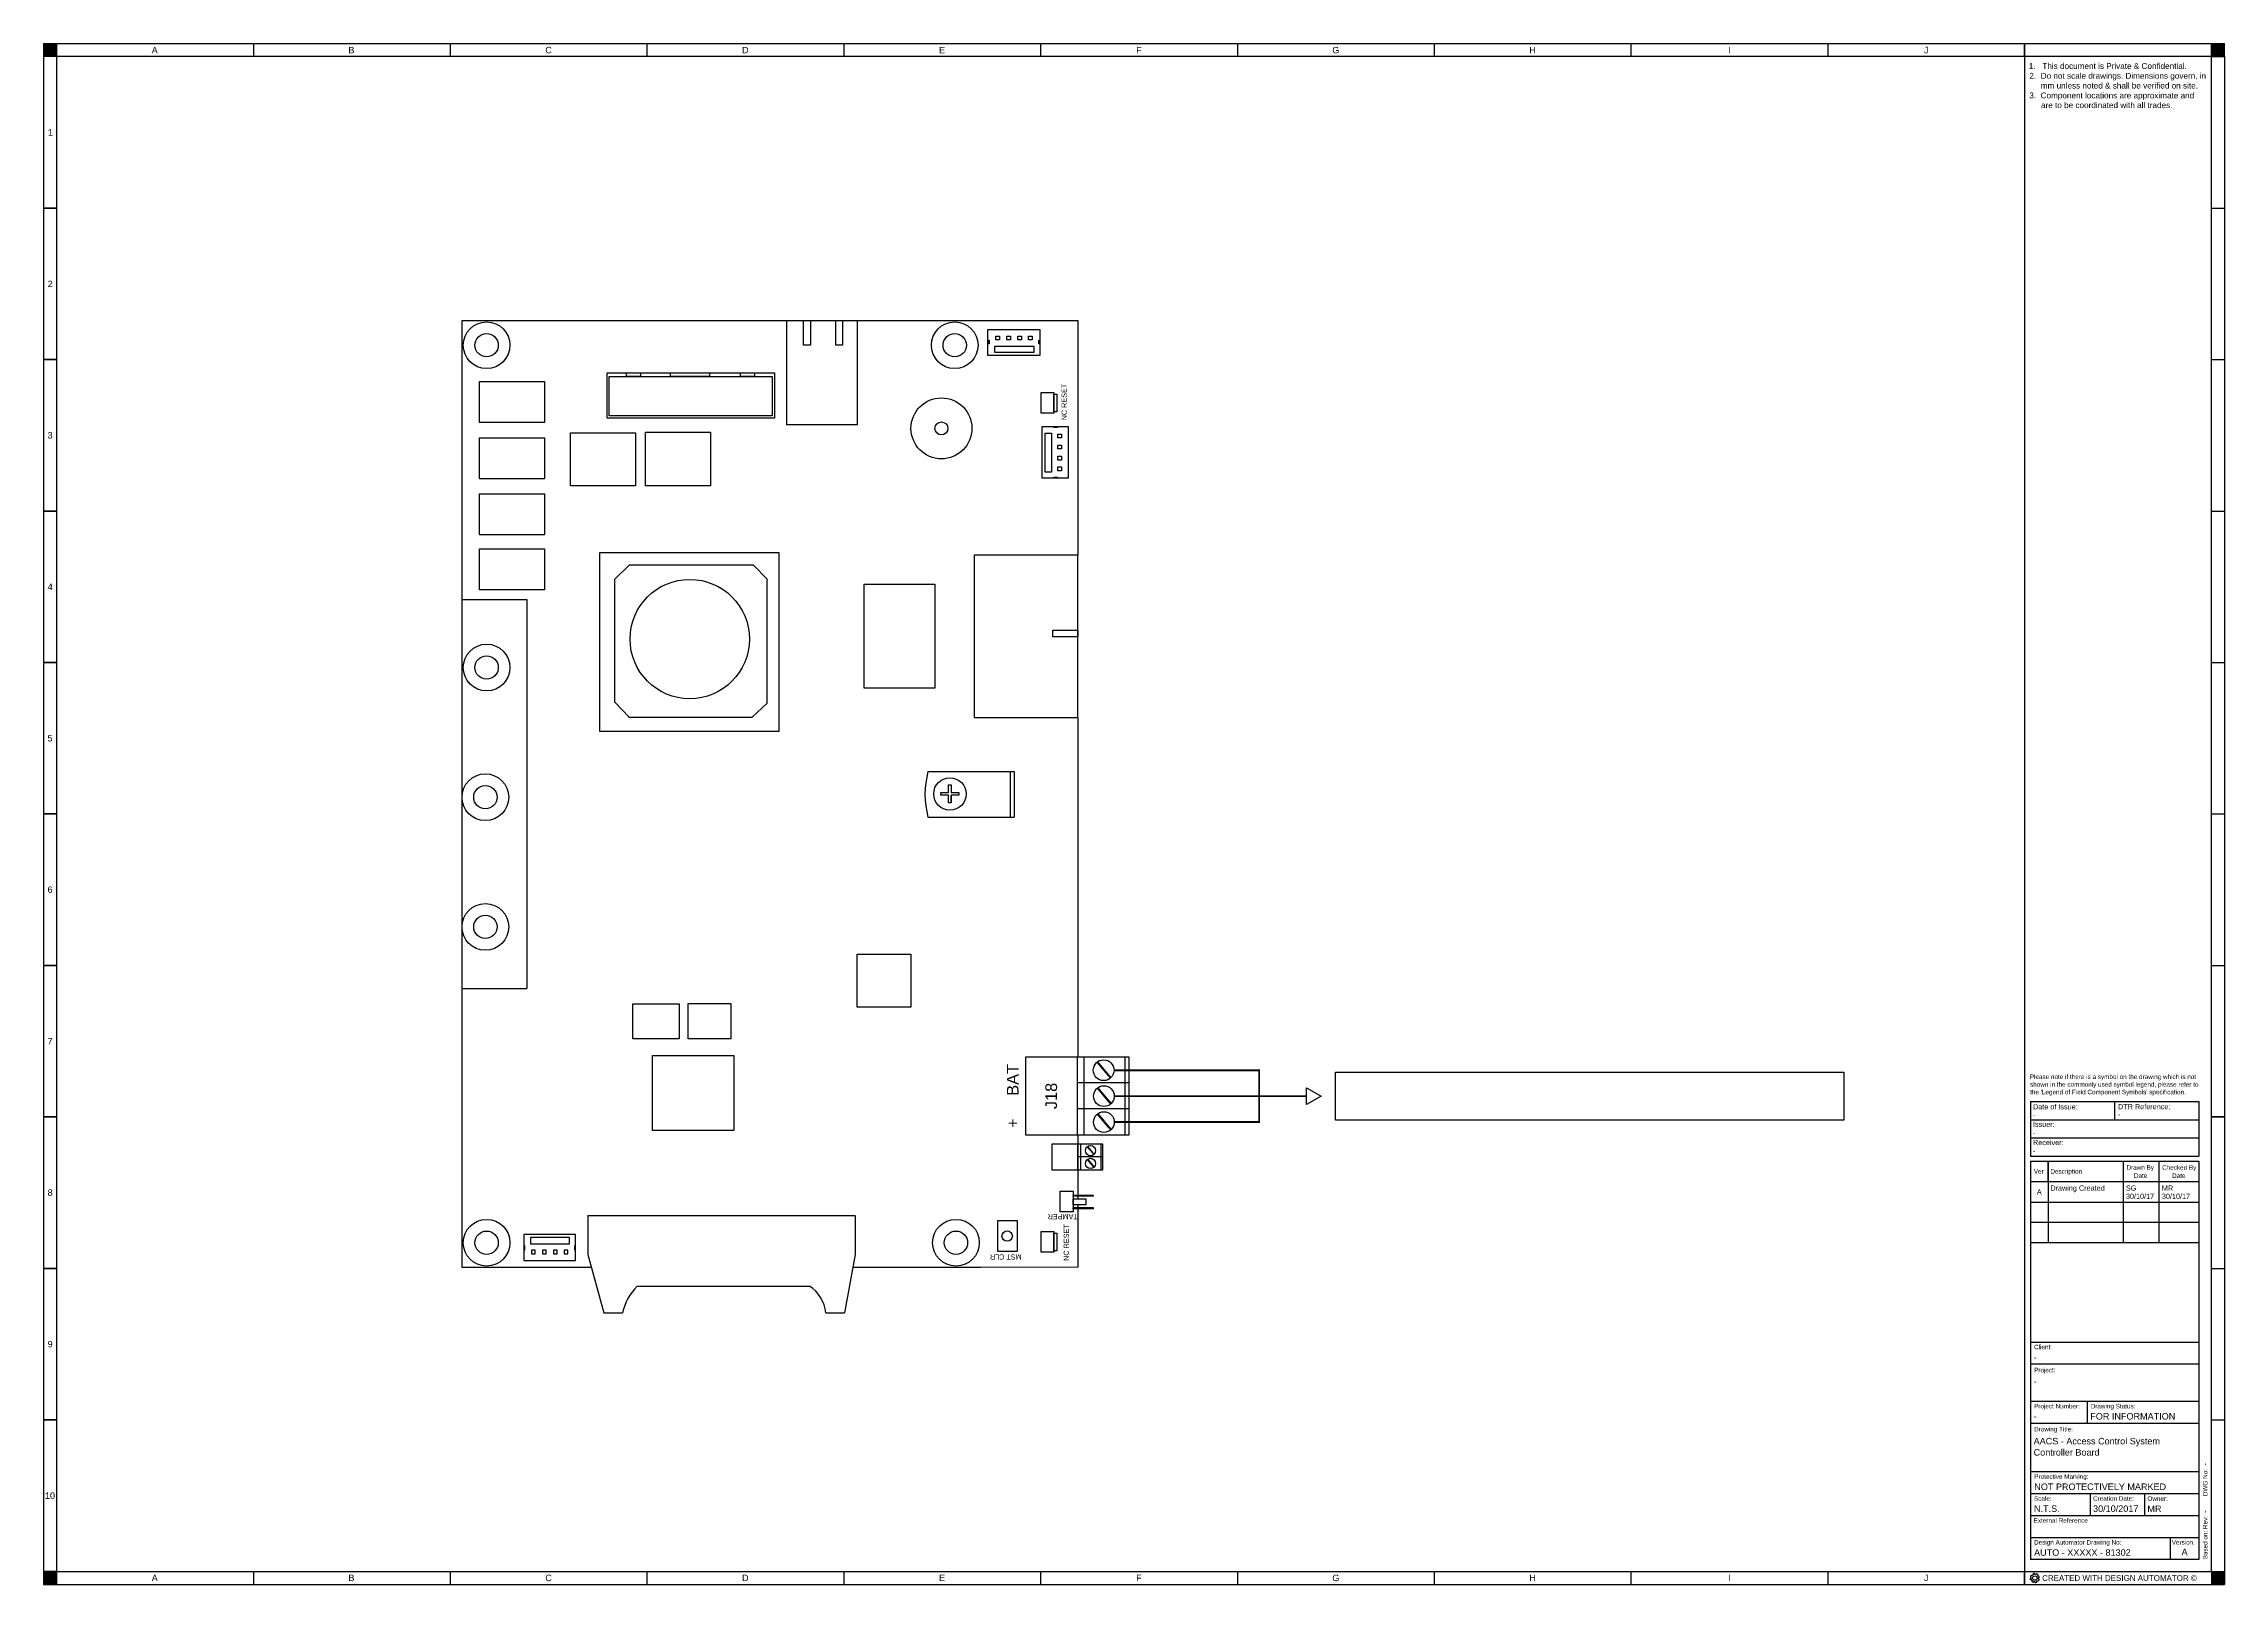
# Paper-space layout 'A1' of a CAD drawing. Header units: millimetres. Extents: x 0 to 841, y 0 to 594.
# The model-space entities are those that its viewports show. They can reach past a viewport. Long polylines and large blocks are cut down to what shows.
import ezdxf
from ezdxf.enums import TextEntityAlignment as Align

# ---------------------------------------------------------------- set-up
doc = ezdxf.new("R2010")
doc.units = ezdxf.units.MM
doc.header["$LTSCALE"] = 12.5
doc.header["$MEASUREMENT"] = 0
doc.linetypes.add('HIDDEN', pattern=[0.375, 0.25, -0.125])
doc.layers.add('QCIC - VPort', color=6, linetype='Continuous')
doc.layers.get('QCIC - VPort').freeze()
doc.styles.add('QCIC', font='arial.ttf', dxfattribs={"height": 2.25})
doc.styles.get("Standard").update_dxf_attribs({"font": 'arial.ttf'})

# ---------------------------------------------------------------- blocks, each defined once
blk = doc.blocks.new('AUTO - XXXXX - 00000a - MASTER SHEET A1 - 2017 v1 - UK')
h = blk.add_hatch(color=7)
h.dxf.hatch_style = 1
h.paths.add_polyline_path([(5, 594), (0, 594), (0, 589), (5, 589)])
h = blk.add_hatch(color=7)
h.dxf.hatch_style = 1
h.paths.add_polyline_path([(841, 594), (836, 594), (836, 589), (841, 589)])
h = blk.add_hatch(color=7)
h.dxf.hatch_style = 1
h.paths.add_polyline_path([(5, 5), (0, 5), (0, 0), (5, 0)])
h = blk.add_hatch(color=7)
h.dxf.hatch_style = 1
h.paths.add_polyline_path([(841, 5), (836, 5), (836, 0), (841, 0)])
for p, q in [((0, 594), (841, 594)), ((0, 594), (0, 0)), ((5, 589), (0, 589)), ((5, 594), (5, 589)), ((836, 589), (5, 589)), ((5, 589), (5, 5)), ((80.89, 594), (80.89, 589)), ((156.79, 594), (156.79, 589)), ((232.68, 594), (232.68, 589)), ((308.58, 594), (308.58, 589)), ((384.47, 594), (384.47, 589)), ((460.37, 594), (460.37, 589)), ((536.26, 594), (536.26, 589)), ((612.16, 594), (612.16, 589)), ((688.05, 594), (688.05, 589)), ((763.94, 589), (763.94, 594)), ((763.94, 594), (763.94, 589)), ((763.94, 589), (763.94, 5)), ((836, 589), (836, 594)), ((836, 5), (836, 589)), ((836, 589), (841, 589)), ((841, 589), (836, 589)), ((836, 589), (841, 589)), ((841, 589), (841, 594)), ((841, 589), (841, 0)), ((0, 530.6), (5, 530.6)), ((5, 530.6), (0, 530.6)), ((836, 530.6), (841, 530.6)), ((0, 472.2), (5, 472.2)), ((5, 472.2), (0, 472.2)), ((836, 472.2), (841, 472.2)), ((0, 413.8), (5, 413.8)), ((5, 413.8), (0, 413.8)), ((836, 413.8), (841, 413.8)), ((0, 355.4), (5, 355.4)), ((5, 355.4), (0, 355.4)), ((836, 355.4), (841, 355.4)), ((0, 297), (5, 297)), ((5, 297), (0, 297)), ((836, 297), (841, 297)), ((0, 238.6), (5, 238.6)), ((5, 238.6), (0, 238.6)), ((836, 238.6), (841, 238.6)), ((766.19, 186.11), (831.13, 186.11)), ((766.19, 186.11), (766.19, 165.11)), ((798.66, 186.11), (798.66, 179.11)), ((831.2, 186.11), (831.2, 165.11)), ((0, 180.2), (5, 180.2)), ((5, 180.2), (0, 180.2)), ((766.19, 179.11), (831.2, 179.11)), ((836, 180.2), (841, 180.2)), ((766.19, 172.11), (831.2, 172.11)), ((766.19, 165.11), (831.2, 165.11)), ((766.19, 163.18), (831.2, 163.18)), ((766.19, 163.18), (766.19, 9.65)), ((773.02, 155.48), (773.02, 163.18)), ((773.02, 163.18), (773.02, 131.81)), ((802, 163.18), (802, 131.81)), ((815.69, 163.18), (815.69, 131.81)), ((831.2, 163.18), (831.2, 131.81)), ((831.2, 155.18), (766.19, 155.18)), ((773.02, 155.18), (773.02, 131.81)), ((831.2, 154.82), (831.2, 9.65)), ((766.19, 147.39), (831.2, 147.39)), ((766.19, 139.6), (831.2, 139.6)), ((766.19, 131.81), (831.2, 131.81)), ((0, 121.8), (5, 121.8)), ((5, 121.8), (0, 121.8)), ((836, 121.8), (841, 121.8)), ((766.19, 93.42), (831.2, 93.42)), ((766.19, 84.96), (831.11, 84.96)), ((766.19, 70.61), (831.2, 70.61)), ((788.12, 70.61), (788.12, 62.15)), ((0, 63.4), (5, 63.4)), ((5, 63.4), (0, 63.4)), ((766.19, 62.15), (831.11, 62.15)), ((836, 63.4), (841, 63.4)), ((766.19, 43.46), (831.2, 43.46)), ((766.19, 35.01), (831.11, 35.01)), ((789.26, 35.01), (789.26, 26.55)), ((810.34, 26.55), (810.34, 35.01)), ((766.19, 26.55), (831.11, 26.55)), ((766.3, 26.55), (831.11, 26.55)), ((766.19, 18.1), (831.2, 18.1)), ((820.11, 18.1), (820.11, 9.65)), ((831.2, 9.65), (766.19, 9.65)), ((0, 5), (5, 5)), ((5, 5), (0, 5)), ((5, 5), (836, 5)), ((5, 5), (763.94, 5)), ((5, 5), (763.94, 5)), ((5, 5), (5, 0)), ((5, 5), (763.94, 5)), ((5, 5), (763.94, 5)), ((5, 5), (763.94, 5)), ((5, 5), (763.94, 5)), ((5, 5), (763.94, 5)), ((5, 5), (763.94, 5)), ((5, 5), (763.94, 5)), ((5, 5), (763.94, 5)), ((5, 5), (763.94, 5)), ((5, 5), (763.94, 5)), ((5, 5), (763.94, 5)), ((5, 5), (763.94, 5)), ((5, 5), (763.94, 5)), ((5, 5), (763.94, 5)), ((5, 5), (763.94, 5)), ((5, 5), (763.94, 5)), ((5, 5), (763.94, 5)), ((5, 5), (763.94, 5)), ((5, 5), (763.94, 5)), ((5, 5), (763.94, 5)), ((80.89, 5), (80.89, 0)), ((156.79, 5), (156.79, 0)), ((232.68, 5), (232.68, 0)), ((308.58, 5), (308.58, 0)), ((384.47, 5), (384.47, 0)), ((460.37, 5), (460.37, 0)), ((536.26, 5), (536.26, 0)), ((612.16, 5), (612.16, 0)), ((688.05, 5), (688.05, 0)), ((763.94, 0), (763.94, 5)), ((763.94, 5), (763.94, 0)), ((836, 5), (841, 5)), ((836, 5), (836, 0)), ((0, 0), (841, 0)), ((5, 0), (763.94, 0)), ((5, 0), (763.94, 0)), ((5, 0), (763.94, 0)), ((5, 0), (763.94, 0)), ((5, 0), (763.94, 0)), ((5, 0), (763.94, 0)), ((5, 0), (763.94, 0)), ((5, 0), (763.94, 0)), ((5, 0), (763.94, 0)), ((5, 0), (763.94, 0)), ((5, 0), (763.94, 0)), ((5, 0), (763.94, 0)), ((5, 0), (763.94, 0)), ((5, 0), (763.94, 0)), ((5, 0), (763.94, 0)), ((5, 0), (763.94, 0)), ((5, 0), (763.94, 0)), ((5, 0), (763.94, 0)), ((5, 0), (763.94, 0)), ((5, 0), (763.94, 0)), ((5, 0), (763.94, 0)), ((5, 0), (763.94, 0))]:
    blk.add_line(p, q)
blk.add_lwpolyline([(836, 238.6), (841, 238.6), (841, 180.2), (836, 180.2)], close=True)
blk.add_lwpolyline([(836, 238.6), (841, 238.6), (841, 180.2), (836, 180.2)], close=True)
for points in [[(766.85, 1.52, -0.042115), (766.7, 1.71, 0.326671), (766.6, 1.75), (766.44, 1.71, -0.373116), (766.29, 1.79, -0.070637), (766.17, 2.26, -0.362092), (766.26, 2.4), (766.43, 2.45, 0.314673), (766.5, 2.54)], [(766.5, 2.54, -0.043617), (766.54, 2.78, 0.319974), (766.49, 2.88), (766.35, 2.97, -0.366951), (766.3, 3.13, -0.070608), (766.56, 3.55, -0.366435), (766.72, 3.58), (766.87, 3.49, 0.319412), (766.98, 3.51)], [(766.85, 1.52, -0.30945), (766.86, 1.42), (766.77, 1.26, 0.357324), (766.81, 1.09, 0.073567), (767.25, 0.84, 0.380425), (767.41, 0.89), (767.49, 1.03, -0.334571), (767.59, 1.08, 0.041825), (767.82, 1.05)], [(768.22, 3.81, 0.040485), (768, 3.84, -0.319948), (767.92, 3.91), (767.87, 4.08, 0.366927), (767.73, 4.18, 0.072823), (767.24, 4.06, 0.374757), (767.17, 3.9), (767.21, 3.74, -0.328449), (767.16, 3.64, 0.041159), (766.98, 3.51)], [(767.82, 1.05, -0.319655), (767.91, 0.98), (767.95, 0.82, 0.366658), (768.1, 0.72, 0.071735), (768.58, 0.85, 0.369155), (768.65, 1), (768.61, 1.16, -0.322372), (768.65, 1.27, 0.037788), (768.82, 1.39)], [(769, 3.79, 0.071697), (768.57, 4.04, 0.373432), (768.41, 3.99), (768.33, 3.85, -0.327013), (768.22, 3.81)], [(768.82, 1.39, -0.321633), (768.93, 1.4), (769.08, 1.32, 0.368475), (769.24, 1.35, 0.074534), (769.51, 1.79, 0.373891), (769.45, 1.96), (769.31, 2.04, -0.327511), (769.26, 2.14, 0.038117), (769.29, 2.35)], [(769, 3.79, -0.354356), (769.03, 3.63), (768.95, 3.46, 0.306187), (768.96, 3.36)], [(769.29, 2.35, -0.336295), (769.37, 2.44), (769.52, 2.47, 0.382025), (769.63, 2.61, 0.07377), (769.5, 3.1, 0.375666), (769.35, 3.18), (769.19, 3.14, -0.329432), (769.09, 3.18, 0.039167), (768.96, 3.36)]]:
    blk.add_lwpolyline(points, format="xyb")
blk.add_circle((767.9, 2.45), 0.843)
at = {"style": 'QCIC'}
for s, height, p in [('A', 2.5, (41.69, 590.25)), ('B', 2.5, (117.54, 590.25)), ('C', 2.5, (193.48, 590.25)), ('D', 2.5, (269.33, 590.25)), ('E', 2.5, (345.32, 590.25)), ('F', 2.5, (421.31, 590.25)), ('G', 2.5, (496.98, 590.25)), ('H', 2.5, (572.95, 590.25)), ('I', 2.5, (649.61, 590.25)), ('J', 2.5, (725.14, 590.27)), ('1.   This document is Private & Confidential.', 2.25, (765.56, 584.24)), ('2.  Do not scale drawings. Dimensions govern, in', 2.25, (765.81, 580.48)), ('3.  Component locations are approximate and', 2.25, (765.77, 572.9)), ('mm unless noted & shall be verified on site.', 2.25, (770.19, 576.69)), ('are to be coordinated with all trades.', 2.25, (770.29, 569.15)), ('1', 2.5, (1.67, 558.54)), ('2', 2.5, (1.57, 500.14)), ('3', 2.5, (1.54, 441.77)), ('4', 2.5, (1.54, 383.34)), ('5', 2.5, (1.5, 324.97)), ('6', 2.5, (1.52, 266.57)), ('7', 2.5, (1.53, 208.15)), ('shown in the commonly used symbol legend, please refer to', 1.7503, (766.06, 191.88)), ('Please note if there is a symbol on the drawing which is not', 1.7503, (765.95, 194.83)), ("the 'Legend of Field Component Symbols' specification.", 1.7503, (766.1, 188.94)), ('Ver', 1.75, (767.52, 158.35)), ('Description', 1.75, (773.89, 158.35)), ('Drawn By', 1.75, (803.25, 159.87)), ('Checked By', 1.75, (817, 159.86)), ('8', 2.5, (1.54, 149.77)), ('Date', 1.75, (806.12, 156.7)), ('Date', 1.75, (820.84, 156.69)), ('9', 2.5, (1.55, 91.37)), ('Client:', 1.75, (767.61, 90.64)), ('Project:', 1.75, (767.61, 81.76)), ('Project Number:', 1.75, (767.61, 67.83)), ('Drawing Status:', 1.75, (789.44, 67.83)), ('Drawing Title:', 1.75, (767.61, 58.95)), ('Protective Marking:', 1.75, (767.69, 40.69)), ('10', 2.5, (0.51, 32.97)), ('Scale:', 1.75, (767.58, 32.23)), ('Creation Date:', 1.75, (790.36, 32.23)), ('Owner:', 1.75, (811.32, 32.2)), ('External Reference', 1.75, (767.44, 23.78)), ('Design Automator Drawing No:', 1.75, (767.61, 15.33)), ('Version:', 1.75, (820.71, 15.33)), ('A', 2.5, (41.69, 1.25)), ('B', 2.5, (117.54, 1.25)), ('C', 2.5, (193.48, 1.25)), ('D', 2.5, (269.33, 1.25)), ('E', 2.5, (345.32, 1.25)), ('F', 2.5, (421.31, 1.25)), ('G', 2.5, (496.98, 1.25)), ('H', 2.5, (572.95, 1.25)), ('I', 2.5, (649.61, 1.25)), ('J', 2.5, (725.14, 1.27)), ('CREATED WITH DESIGN AUTOMATOR ©', 2.2, (770.72, 1.36))]:
    blk.add_text(s, height=height, dxfattribs=at).set_placement(p)
for s, p in [('DWG No:', (834.48, 34.01)), ('Based on: Rev:', (834.48, 9.65))]:
    blk.add_text(s, height=1.75, rotation=90, dxfattribs=at).set_placement(p)
for tag, p, height in [('DESLINE1', (767.19, 183.13), 2), ('DESLINE2', (799.99, 183.18), 2), ('DATE', (767.19, 180.13), 2), ('DESLINE3', (767.19, 176.38), 2), ('DTR', (799.99, 180.16), 2), ('DESLINE4', (767.19, 169.35), 2), ('RECEIVER', (767.19, 166.21), 2), ('ISSUER', (767.19, 173.18), 2), ('DESCRIPTION11', (773.89, 151.79), 2), ('DW1', (803.04, 151.79), 2), ('CK1', (816.9, 151.79), 2), ('DESCRIPTION12', (773.89, 148.61), 2), ('DESCRIPTION21', (773.89, 144.08), 2), ('DESCRIPTION22', (773.89, 141.01), 2), ('DATE1', (803.04, 148.62), 2), ('DW2', (803.04, 144.08), 2), ('CK2', (816.9, 144.08), 2), ('DATE4', (816.9, 148.62), 2), ('DESCRIPTION31', (773.89, 136.26), 2), ('DESCRIPTION32', (773.89, 133.04), 2), ('DATE2', (803.04, 140.91), 2), ('DW3', (803.04, 136.27), 2), ('DATE3', (803.04, 133.1), 2), ('CK3', (816.9, 136.27), 2), ('DATE5', (816.9, 140.91), 2), ('DATE6', (816.9, 133.1), 2), ('CLIENT', (767.44, 86.35), 2.5), ('PROJECT1', (767.44, 77.04), 2.5), ('PROJECT2', (767.44, 72.72), 2.5), ('PRO.NO', (767.44, 63.54), 2.5), ('STATUS', (789.28, 63.54), 2.5), ('DRAWINGTITLE1', (767.44, 53.97), 2.5), ('DRAWINGTITLE2', (767.44, 49.65), 2.5), ('DRAWINGTITLE3', (767.44, 45.33), 2.5), ('PROTECTIVE.MARKING', (767.69, 36.39), 2.5), ('SCALE', (767.58, 27.94), 2.5), ('XX_XX_XX', (790.36, 27.94), 2.5), ('XXX', (811.32, 27.9), 2.5), ('EXTERNAL_REF', (767.61, 19.48), 2.2), ('DWGNO', (767.61, 11.03), 2.5)]:
    blk.add_attdef(tag, p, '', height=height, dxfattribs=at)
for tag, height, p in [('V1', 2, (769.61, 151.29)), ('V2', 2, (769.61, 143.58)), ('V3', 2, (769.61, 135.77)), ('CHKS1', 2, (771.7, 7.45)), ('CHKS2', 2, (783.01, 7.45)), ('CHKS3', 2, (794.32, 7.45)), ('CHKS4', 2, (805.63, 7.45)), ('CHKS5', 2, (816.93, 7.45)), ('A', 2.5, (825.65, 12.49))]:
    blk.add_attdef(tag, text='', height=height, dxfattribs=at).set_placement(p, align=Align.MIDDLE_CENTER)
for tag, p in [('ARCHREF', (834.51, 45.8)), ('A01', (834.51, 27.56))]:
    blk.add_attdef(tag, p, '', height=2, rotation=90, dxfattribs=at)
blk = doc.blocks.new('Controller Board')
for p, q in [((5394, 5605), (5394, 42105)), ((5394, 42105), (21881, 42105)), ((17923, 42105), (20638, 42105)), ((17923, 38089), (17923, 42105)), ((18566, 41151), (18566, 42105)), ((18566, 42105), (18827, 42105)), ((18827, 42105), (18827, 41151)), ((19809, 41151), (19809, 42105)), ((19809, 42105), (20071, 42105)), ((20071, 42105), (20071, 41151)), ((20638, 42105), (20638, 38089)), ((21881, 42105), (29144, 42105)), ((29144, 42105), (29144, 33065)), ((25677, 40760), (25677, 41760)), ((25677, 41760), (27677, 41760)), ((25680, 41203), (25680, 41348)), ((25680, 41348), (25723, 41348)), ((25723, 41348), (25723, 41203)), ((25978, 41360), (25978, 41505)), ((25978, 41505), (26120, 41505)), ((26120, 41360), (25978, 41360)), ((26120, 41505), (26120, 41360)), ((26401, 41360), (26401, 41505)), ((26401, 41505), (26544, 41505)), ((26544, 41360), (26401, 41360)), ((26544, 41505), (26544, 41360)), ((26832, 41360), (26832, 41505)), ((26832, 41505), (26974, 41505)), ((26974, 41360), (26832, 41360)), ((26974, 41505), (26974, 41360)), ((27243, 41360), (27243, 41505)), ((27243, 41505), (27386, 41505)), ((27386, 41360), (27243, 41360)), ((27386, 41505), (27386, 41360)), ((27633, 41203), (27633, 41348)), ((27633, 41348), (27677, 41348)), ((27677, 41760), (27677, 40760)), ((27677, 41348), (27677, 41203)), ((18827, 41151), (18566, 41151)), ((20071, 41151), (19809, 41151)), ((27677, 40760), (25677, 40760)), ((25723, 41203), (25680, 41203)), ((25943, 40872), (25943, 41122)), ((25943, 41122), (27443, 41122)), ((27443, 40872), (25943, 40872)), ((27443, 41122), (27443, 40872)), ((27677, 41203), (27633, 41203)), ((6066, 39757), (8569, 39757)), ((6066, 38176), (6066, 39757)), ((8569, 39757), (8569, 38176)), ((10993, 40091), (17443, 40091)), ((10993, 38341), (10993, 40091)), ((10993, 40091), (17443, 40091)), ((10993, 38341), (10993, 40091)), ((10993, 40091), (17443, 40091)), ((10993, 38341), (10993, 40091)), ((11063, 39949), (17359, 39949)), ((11063, 38432), (11063, 39949)), ((11738, 39949), (11738, 40091)), ((11738, 40091), (12281, 40091)), ((12281, 39949), (11738, 39949)), ((12281, 40091), (12281, 39949)), ((13437, 39949), (13437, 40091)), ((13437, 40091), (14937, 40091)), ((14937, 39949), (13437, 39949)), ((14937, 40091), (14937, 39949)), ((16135, 39949), (16135, 40091)), ((16135, 40091), (16679, 40091)), ((16679, 39949), (16135, 39949)), ((16679, 40091), (16679, 39949)), ((17359, 39949), (17359, 38432)), ((17443, 40091), (17443, 38341)), ((17443, 40091), (17443, 38341)), ((17443, 40091), (17443, 38341)), ((27723, 39330), (28223, 39330)), ((27723, 38530), (27723, 39330)), ((28223, 39330), (28223, 38530)), ((28223, 39268), (28335, 39268)), ((28223, 38584), (28223, 39268)), ((28335, 39268), (28335, 38584)), ((8569, 38176), (6066, 38176)), ((17443, 38341), (10993, 38341)), ((17443, 38341), (10993, 38341)), ((17443, 38341), (10993, 38341)), ((17359, 38432), (11063, 38432)), ((20638, 38089), (17923, 38089)), ((28223, 38530), (27723, 38530)), ((27769, 36027), (27769, 38027)), ((27769, 38027), (28769, 38027)), ((28213, 38024), (28358, 38024)), ((28213, 37981), (28213, 38024)), ((28358, 37981), (28213, 37981)), ((28335, 38584), (28223, 38584)), ((28358, 38024), (28358, 37981)), ((28769, 38027), (28769, 36027)), ((6066, 37579), (8569, 37579)), ((6066, 35998), (6066, 37579)), ((8569, 37579), (8569, 35998)), ((9576, 37783), (12080, 37783)), ((9576, 35739), (9576, 37783)), ((12080, 37783), (12080, 35739)), ((12471, 37804), (14975, 37804)), ((12471, 35739), (12471, 37804)), ((14975, 37804), (14975, 35739)), ((27881, 37761), (28131, 37761)), ((27881, 36261), (27881, 37761)), ((28131, 37761), (28131, 36261)), ((28370, 37726), (28515, 37726)), ((28370, 37584), (28370, 37726)), ((28515, 37584), (28370, 37584)), ((28370, 37303), (28515, 37303)), ((28370, 37160), (28370, 37303)), ((28515, 37160), (28370, 37160)), ((28515, 37726), (28515, 37584)), ((28515, 37303), (28515, 37160)), ((28131, 36261), (27881, 36261)), ((28370, 36872), (28515, 36872)), ((28370, 36730), (28370, 36872)), ((28515, 36730), (28370, 36730)), ((28370, 36461), (28515, 36461)), ((28370, 36318), (28370, 36461)), ((28515, 36318), (28370, 36318)), ((28515, 36872), (28515, 36730)), ((28515, 36461), (28515, 36318)), ((8569, 35998), (6066, 35998)), ((6066, 35428), (8569, 35428)), ((6066, 33847), (6066, 35428)), ((8569, 35428), (8569, 33847)), ((12080, 35739), (9576, 35739)), ((14975, 35739), (12471, 35739)), ((28769, 36027), (27769, 36027)), ((28213, 36071), (28358, 36071)), ((28213, 36027), (28213, 36071)), ((28358, 36027), (28213, 36027)), ((28358, 36071), (28358, 36027)), ((8569, 33847), (6066, 33847)), ((6066, 33304), (8569, 33304)), ((6066, 31724), (6066, 33304)), ((8569, 33304), (8569, 31724)), ((10714, 33163), (17614, 33163)), ((10714, 26263), (10714, 33163)), ((17614, 33163), (17614, 26263)), ((29144, 33065), (25144, 33065)), ((25144, 33065), (25144, 26805)), ((29144, 26805), (29144, 33065)), ((11292, 32142), (11851, 32692)), ((11292, 27391), (11292, 32142)), ((11851, 32692), (16625, 32692)), ((17172, 32117), (16625, 32692)), ((17168, 27361), (17168, 32112)), ((5394, 31355), (7894, 31355)), ((8569, 31724), (6066, 31724)), ((7894, 31355), (7894, 16355)), ((20906, 31944), (23622, 31944)), ((20906, 27928), (20906, 31944)), ((23622, 31944), (23622, 27928)), ((28183, 30170), (29137, 30170)), ((28183, 29909), (28183, 30170)), ((29137, 29909), (28183, 29909)), ((29137, 30170), (29137, 29909)), ((23622, 27928), (20906, 27928)), ((11842, 26812), (11292, 27391)), ((17168, 27361), (16589, 26811)), ((17614, 26263), (10714, 26263)), ((11815, 26811), (16589, 26811)), ((25144, 26805), (29144, 26805)), ((29144, 26805), (29144, 13714)), ((23363, 24719), (26682, 24719)), ((26532, 24719), (26532, 22965)), ((26682, 24719), (26682, 22965)), ((23860, 23810), (23860, 23910)), ((23860, 23910), (24160, 23910)), ((24160, 23810), (23860, 23810)), ((24160, 23910), (24160, 24210)), ((24160, 24210), (24260, 24210)), ((24160, 23510), (24160, 23810)), ((24260, 24210), (24260, 23910)), ((24260, 23910), (24560, 23910)), ((24260, 23519), (24260, 23810)), ((24260, 23810), (24260, 23510)), ((24560, 23810), (24260, 23810)), ((24260, 23810), (24260, 23519)), ((24560, 23910), (24560, 23810)), ((23363, 22965), (26682, 22965)), ((24260, 23510), (24160, 23510)), ((20637, 17674), (22698, 17674)), ((20637, 15630), (20637, 17674)), ((22698, 17674), (22698, 15630)), ((5394, 16355), (7894, 16355)), ((11984, 15762), (13772, 15762)), ((11984, 14420), (11984, 15762)), ((13772, 15762), (13772, 14420)), ((14113, 15773), (15760, 15773)), ((14113, 14420), (14113, 15773)), ((15760, 15773), (15760, 14420)), ((22698, 15630), (20637, 15630)), ((13772, 14420), (11984, 14420)), ((15760, 14420), (14113, 14420)), ((12737, 13776), (15876, 13776)), ((12737, 10886), (12737, 13776)), ((15876, 13776), (15876, 10886)), ((31123, 13714), (27123, 13714)), ((27123, 13714), (27123, 10714)), ((29123, 13714), (29123, 10714)), ((29373, 13714), (29373, 10714)), ((29879, 13511), (30138, 13205)), ((29898, 13527), (30157, 13222)), ((30973, 10714), (30973, 13714)), ((31123, 10714), (31123, 13714)), ((31123, 12714), (29123, 12714)), ((30138, 13205), (30397, 12900)), ((30157, 13221), (30415, 12916)), ((29890, 12511), (30148, 12206)), ((29909, 12527), (30167, 12222)), ((30148, 12205), (30407, 11900)), ((30167, 12221), (30426, 11917)), ((31123, 11714), (29123, 11714)), ((29890, 11511), (30148, 11206)), ((29909, 11527), (30167, 11222)), ((30148, 11205), (30407, 10900)), ((30167, 11221), (30426, 10917)), ((15876, 10886), (12737, 10886)), ((27123, 10714), (31123, 10714)), ((30111, 10355), (28141, 10355)), ((28141, 10355), (28141, 9370)), ((29126, 10355), (29126, 9370)), ((29144, 10714), (29144, 8392)), ((29249, 10355), (29249, 9370)), ((29504, 10255), (29631, 10105)), ((29513, 10263), (29640, 10113)), ((29631, 10104), (29759, 9954)), ((29641, 10112), (29768, 9963)), ((30037, 9370), (30037, 10355)), ((30111, 9370), (30111, 10355)), ((28141, 9370), (30111, 9370)), ((30111, 9863), (29126, 9863)), ((29504, 9763), (29631, 9612)), ((29513, 9771), (29640, 9621)), ((29631, 9612), (29759, 9462)), ((29641, 9620), (29768, 9470)), ((28466, 8542), (28966, 8542)), ((28466, 7742), (28466, 8542)), ((28966, 8542), (28966, 7742)), ((10244, 7605), (20544, 7605)), ((10244, 7605), (10244, 6105)), ((20561, 7605), (20561, 6105)), ((28966, 7742), (28466, 7742)), ((28966, 8392), (29736, 8392)), ((28966, 8351), (28966, 8392)), ((29736, 8351), (28966, 8351)), ((28966, 8251), (29447, 8251)), ((28966, 8014), (28966, 8251)), ((29447, 8014), (28966, 8014)), ((28966, 7906), (29736, 7906)), ((28966, 7865), (28966, 7906)), ((29736, 7865), (28966, 7865)), ((29144, 8351), (29144, 8251)), ((29144, 8014), (29144, 7906)), ((29144, 7865), (29144, 5606)), ((29447, 8251), (29447, 8014)), ((29736, 8392), (29736, 8351)), ((29736, 7906), (29736, 7865)), ((9772, 6874), (7772, 6874)), ((7772, 6874), (7772, 5874)), ((8038, 6761), (8038, 6511)), ((9538, 6761), (8038, 6761)), ((9538, 6511), (9538, 6761)), ((9772, 5874), (9772, 6874)), ((26057, 7410), (26807, 7410)), ((26057, 6210), (26057, 7410)), ((26807, 7410), (26807, 6210)), ((27723, 6988), (28223, 6988)), ((27723, 6188), (27723, 6988)), ((28223, 6988), (28223, 6188)), ((28223, 6926), (28335, 6926)), ((28223, 6242), (28223, 6926)), ((28335, 6926), (28335, 6242)), ((7775, 6430), (7775, 6285)), ((7818, 6430), (7775, 6430)), ((7775, 6285), (7818, 6285)), ((7818, 6285), (7818, 6430)), ((8038, 6511), (9538, 6511)), ((8073, 6273), (8073, 6128)), ((8215, 6273), (8073, 6273)), ((8073, 6128), (8215, 6128)), ((8215, 6128), (8215, 6273)), ((8496, 6273), (8496, 6128)), ((8639, 6273), (8496, 6273)), ((8496, 6128), (8639, 6128)), ((8639, 6128), (8639, 6273)), ((8926, 6273), (8926, 6128)), ((9069, 6273), (8926, 6273)), ((8926, 6128), (9069, 6128)), ((9069, 6128), (9069, 6273)), ((9338, 6273), (9338, 6128)), ((9481, 6273), (9338, 6273)), ((9338, 6128), (9481, 6128)), ((9481, 6128), (9481, 6273)), ((9728, 6430), (9728, 6285)), ((9772, 6430), (9728, 6430)), ((9728, 6285), (9772, 6285)), ((9772, 6285), (9772, 6430)), ((10244, 6105), (10864, 3855)), ((20561, 6105), (20144, 3855)), ((26807, 6210), (26057, 6210)), ((28223, 6188), (27723, 6188)), ((28335, 6242), (28223, 6242)), ((10382, 5605), (5394, 5605)), ((10382, 5605), (5394, 5605)), ((7772, 5874), (9772, 5874)), ((29144, 5606), (20468, 5605)), ((25394, 5605), (20468, 5605)), ((12144, 4880), (18794, 4880)), ((10864, 3855), (11578, 3855)), ((19426, 3853), (20140, 3853))]:
    blk.add_line(p, q)
at = {"linetype": 'HIDDEN', "const_width": 75}
for points in [[(30538, 13205), (36136, 13205), (36136, 11205), (30548, 11205)], [(30548, 12205), (36136, 12205)], [(36136, 12205), (37960, 12205)]]:
    blk.add_lwpolyline(points, dxfattribs=at)
for points in [[(39081, 13134), (58682, 13134), (58682, 11276), (39081, 11276)], [(38521, 12205), (37960, 11881), (37960, 12529)]]:
    blk.add_lwpolyline(points, close=True)
for centre, radius in [((6344, 41155), 900), ((24394, 41155), 900), ((6344, 41155), 450), ((24394, 41155), 450), ((23884, 37949), 1175), ((23884, 37949), 250), ((14177, 29828), 2300), ((6344, 28730), 900), ((6344, 28730), 450), ((6294, 23730), 900), ((24210, 23855), 625), ((6294, 23730), 450), ((6294, 18730), 900), ((6294, 18730), 450), ((30138, 13205), 400), ((30148, 12205), 400), ((30148, 11205), 400), ((29631, 10104), 197), ((29631, 9612), 197), ((6344, 6555), 900), ((6344, 6555), 450), ((24444, 6555), 900), ((24444, 6555), 450), ((26417, 6809), 200)]:
    blk.add_circle(centre, radius)
for centre, radius, start, end in [((26615, 23842), 3367, 164.90665, 195.09335), ((13773, 3311), 2262, 136.0792, 166.0792), ((18014, 3692), 1421, 6.48596, 56.71006)]:
    blk.add_arc(centre, radius, start, end)
for s, height, rotation, p in [('NC RESET', 200, 90, (28715, 38256)), ('+     BAT', 450, 90, (26855, 10981)), ('J18', 450, 90, (28341, 11705)), ('TAMPER', 200, 180, (29144, 7659)), ('NC RESET', 200, 90, (28798, 5854)), ('MST CLR', 200, 180, (26977, 6105))]:
    blk.add_text(s, height=height, rotation=rotation).set_placement(p)
at = {"insert": (1632, 5605), "char_height": 0.18, "attachment_point": 5}
blk.add_mtext('\\A1;0.000', dxfattribs=at)
at = {"insert": (5394, 3552), "char_height": 0.18, "attachment_point": 5, "rotation": 90}
blk.add_mtext('\\A1;0.000', dxfattribs=at)
blk.add_attdef('UNKNOWN', text='', height=450).set_placement((39945, 12212), align=Align.MIDDLE_LEFT)

msp = doc.modelspace()

# ---------------------------------------------------------------- block references
msp.add_blockref('Controller Board', (0, 0))

psp = doc.layouts.new('A1')

# ---------------------------------------------------------------- block references
ref = psp.add_blockref('AUTO - XXXXX - 00000a - MASTER SHEET A1 - 2017 v1 - UK', (0, 0))
ref.add_attrib('CLIENT', '-', (767.44, 86.35), dxfattribs={"height": 2.5, "style": 'QCIC'})
ref.add_attrib('PRO.NO', '-', (767.44, 63.54), dxfattribs={"height": 2.5, "style": 'QCIC'})
ref.add_attrib('PROJECT1', '-', (767.44, 77.04), dxfattribs={"height": 2.5, "style": 'QCIC'})
ref.add_attrib('DRAWINGTITLE1', 'AACS - Access Control System', (767.44, 53.97), dxfattribs={"height": 2.5, "style": 'QCIC'})
ref.add_attrib('DRAWINGTITLE2', 'Controller Board', (767.44, 49.65), dxfattribs={"height": 2.5, "style": 'QCIC'})
ref.add_attrib('STATUS', 'FOR INFORMATION', (789.28, 63.54), dxfattribs={"height": 2.5, "style": 'QCIC'})
ref.add_attrib('SCALE', 'N.T.S.', (767.58, 27.94), dxfattribs={"height": 2.5, "style": 'QCIC'})
ref.add_attrib('XX_XX_XX', '30/10/2017', (790.36, 27.94), dxfattribs={"height": 2.5, "style": 'QCIC'})
ref.add_attrib('XXX', 'MR', (811.32, 27.9), dxfattribs={"height": 2.5, "style": 'QCIC'})
ref.add_attrib('DWGNO', 'AUTO - XXXXX - 81302', (767.61, 11.03), dxfattribs={"height": 2.5, "style": 'QCIC'})
ref.add_attrib('A', 'A', dxfattribs={"height": 2.5, "style": 'QCIC'}).set_placement((825.65, 12.49), align=Align.MIDDLE_CENTER)
ref.add_attrib('PROTECTIVE.MARKING', 'NOT PROTECTIVELY MARKED', (767.69, 36.39), dxfattribs={"height": 2.5, "style": 'QCIC'})
ref.add_attrib('V1', 'A', dxfattribs={"height": 2, "style": 'QCIC'}).set_placement((769.61, 151.29), align=Align.MIDDLE_CENTER)
ref.add_attrib('DESCRIPTION11', 'Drawing Created', (773.89, 151.79), dxfattribs={"height": 2, "style": 'QCIC'})
ref.add_attrib('DW1', 'SG', (803.04, 151.79), dxfattribs={"height": 2, "style": 'QCIC'})
ref.add_attrib('DATE1', '30/10/17', (803.04, 148.62), dxfattribs={"height": 2, "style": 'QCIC'})
ref.add_attrib('CK1', 'MR', (816.9, 151.79), dxfattribs={"height": 2, "style": 'QCIC'})
ref.add_attrib('DATE4', '30/10/17', (816.9, 148.62), dxfattribs={"height": 2, "style": 'QCIC'})
ref.add_attrib('A01', '-', (834.51, 27.56), dxfattribs={"height": 2, "rotation": 90, "style": 'QCIC'})
ref.add_attrib('ARCHREF', '-', (834.51, 45.8), dxfattribs={"height": 2, "rotation": 90, "style": 'QCIC'})
ref.add_attrib('DESLINE1', 'Date of Issue:', (767.19, 183.13), dxfattribs={"height": 2, "style": 'QCIC'})
ref.add_attrib('DESLINE2', 'DTR Reference:', (799.99, 183.18), dxfattribs={"height": 2, "style": 'QCIC'})
ref.add_attrib('DATE', '-', (767.19, 180.13), dxfattribs={"height": 2, "style": 'QCIC'})
ref.add_attrib('DESLINE4', 'Receiver:', (767.19, 169.35), dxfattribs={"height": 2, "style": 'QCIC'})
ref.add_attrib('DTR', '-', (799.99, 180.16), dxfattribs={"height": 2, "style": 'QCIC'})
ref.add_attrib('DESLINE3', 'Issuer:', (767.19, 176.38), dxfattribs={"height": 2, "style": 'QCIC'})
ref.add_attrib('ISSUER', '-', (767.19, 173.18), dxfattribs={"height": 2, "style": 'QCIC'})
ref.add_attrib('RECEIVER', '-', (767.19, 166.21), dxfattribs={"height": 2, "style": 'QCIC'})

# ---------------------------------------------------------------- viewports
at = {"layer": 'QCIC - VPort'}
psp.add_viewport(center=(384.47, 297), size=(758.94, 584), view_center_point=(27705.9, 23082.45), view_height=58400, dxfattribs=at)

doc.saveas('drawing.dxf')
